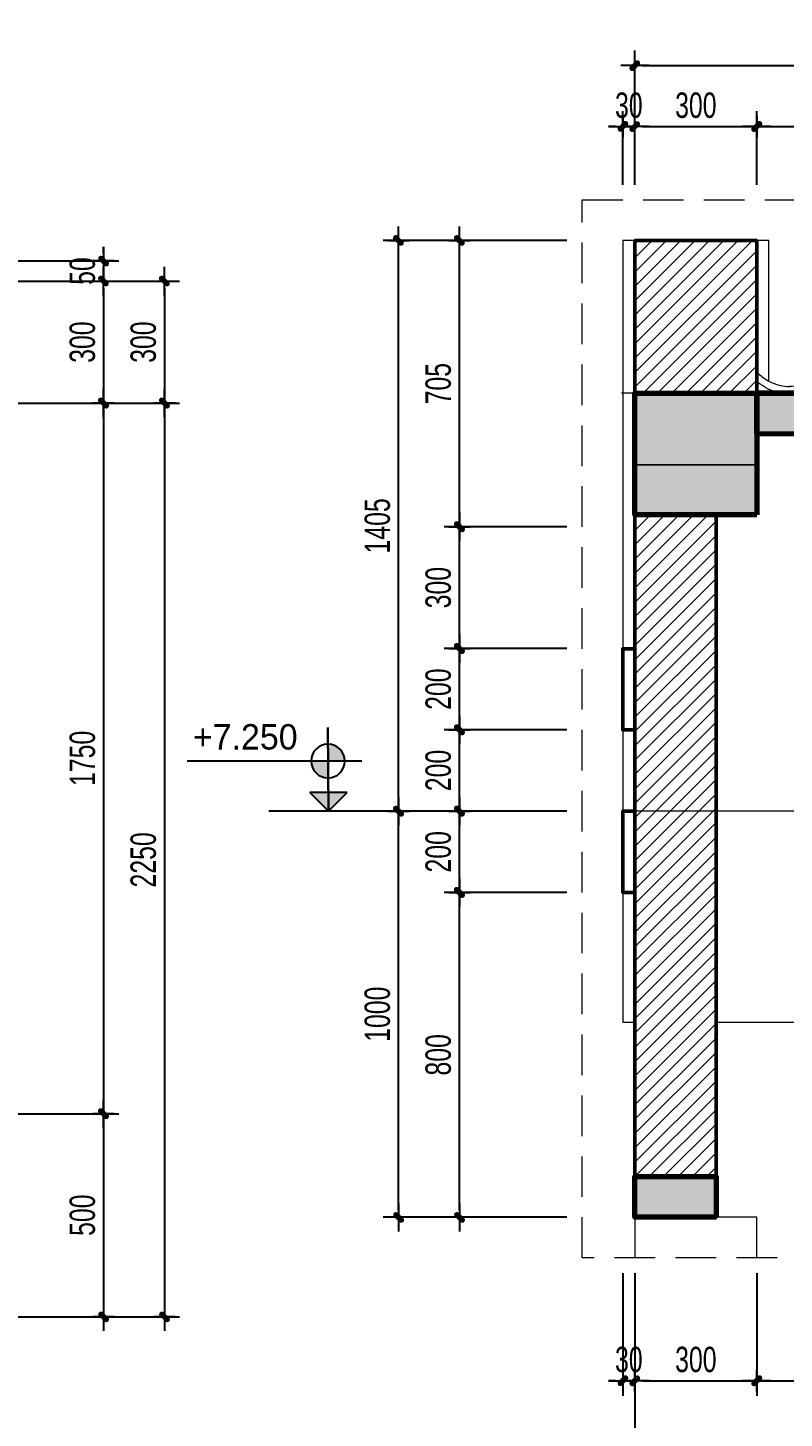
# Model space of a CAD drawing. Header units: inches. Extents: x 88947 to 296847, y 35049 to 161062.
# Drawn here: x 273914 to 275777, y 131593 to 135017 of the extents above; entities that cross this region are included whole.
import ezdxf
from ezdxf.xclip import XClip

# ---------------------------------------------------------------- set-up
doc = ezdxf.new("R2010")
doc.units = ezdxf.units.IN
doc.header["$MEASUREMENT"] = 0
doc.header["$XCLIPFRAME"] = 0
doc.header["$PDMODE"] = 1
for name, pattern in [('ACAD_ISO03W100', [30, 12, -18]), ('CENTER', [50.8, 31.75, -6.35, 6.35, -6.35]), ('DASHED', [0.75, 0.5, -0.25])]:
    doc.linetypes.add(name, pattern=pattern)
for name, color, linetype, lineweight in [('A-Dims', 145, 'Continuous', 25), ('DIM', 7, 'Continuous', 25), ('HACTH', 8, 'Continuous', 5), ('KHUNG 1', 6, 'Continuous', 70), ('KHUNG 2', 144, 'Continuous', 18), ('THAY', 3, 'Continuous', 18), ('TRUC', 252, 'ACAD_ISO03W100', 13), ('TUONG', 4, 'Continuous', 50)]:
    doc.layers.add(name, color=color, linetype=linetype, lineweight=lineweight)
doc.styles.add('FRANKO', font='VFRANKO.TTF')
doc.styles.add('TEXT', font='VHELVCN.TTF')
doc.styles.add('VNI-HELVE-CONDENSE', font='VNARIAL.TTF', dxfattribs={"width": 0.7})
doc.dimstyles.new('TAS-50', dxfattribs={"dimscale": 25, "dimtxt": 2.5, "dimasz": 0.7, "dimexe": 1.5, "dimexo": 1.5, "dimgap": 0.8, "dimtad": 1, "dimdec": 0, "dimzin": 3, "dimdsep": 46, "dimtxsty": 'VNI-HELVE-CONDENSE', "dimblk": 'TICK', "dimcen": 2.5, "dimclrt": 71, "dimazin": 2, "dimtfac": 0.75, "dimtdec": 0, "dimtix": 1, "dimtmove": 2, "dimatfit": 2, "dimldrblk": 'TICK123', "dimfxl": 1.5, "dimtolj": 1, "dimtzin": 0, "dimarcsym": 0})

# ---------------------------------------------------------------- blocks, each defined once
blk = doc.blocks.new('TICK')
at = {"layer": 'A-Dims', "color": 1}
for p, q in [((-2, 0), (2, 0)), ((0, 1.5), (0, -1.5))]:
    blk.add_line(p, q, dxfattribs=at)
at = {"layer": 'A-Dims', "color": 1, "const_width": 0.788}
blk.add_lwpolyline([(-0.33, -0.35), (0.38, 0.38)], dxfattribs=at)
at = {"layer": 'A-Dims', "color": 1, "const_width": 0.394}
for points in [[(0.24, 0.52, -0.414214), (0.52, 0.52, -1)], [(0.52, 0.52, -0.414214), (0.52, 0.24, -1)], [(-0.47, -0.21, 0.414214), (-0.47, -0.49, 1)], [(-0.47, -0.49, 0.414214), (-0.19, -0.49, 1)]]:
    blk.add_lwpolyline(points, format="xyb", dxfattribs=at)
blk = doc.blocks.new('*D2090')
at = {"layer": 'Defpoints', "color": 0}
for p in [(273813.6, 134442.6), (273813.6, 134392.6), (274100.7, 134392.6)]:
    blk.add_point(p, dxfattribs=at)
at = {"layer": 'DIM', "color": 0, "lineweight": -2}
for p, q in [((274100.7, 134460.1), (274100.7, 134477.6)), ((273851.1, 134442.6), (274138.2, 134442.6)), ((274100.7, 134442.6), (274100.7, 134392.6)), ((273851.1, 134392.6), (274138.2, 134392.6)), ((274100.7, 134375.1), (274100.7, 134357.6))]:
    blk.add_line(p, q, dxfattribs=at)
at = {"layer": 'DIM', "color": 0, "lineweight": -2, "xscale": 17.5, "yscale": 17.5, "zscale": 17.5}
for p, rotation in [((274100.7, 134442.6), 270), ((274100.7, 134392.6), 90)]:
    blk.add_blockref('TICK', p, dxfattribs=dict(at, rotation=rotation))
at = {"layer": 'DIM', "color": 71, "insert": (274048.8, 134417.6), "char_height": 62.5, "attachment_point": 5, "rotation": 90, "style": 'VNI-HELVE-CONDENSE'}
blk.add_mtext('\\A1;50', dxfattribs=at)
blk = doc.blocks.new('TICK123')
at = {"layer": 'A-Dims', "color": 1}
blk.add_lwpolyline([(0.05, 0, 0, 0.84, 0), (-2.11, 0, 8.4, 8.4, 0)], format="xyseb", dxfattribs=at)
blk = doc.blocks.new('*D2091')
at = {"layer": 'Defpoints', "color": 0}
for p in [(273813.6, 134392.6), (273813.6, 134092.6), (274100.7, 134092.6)]:
    blk.add_point(p, dxfattribs=at)
at = {"layer": 'DIM', "color": 0, "lineweight": -2}
for p, q in [((273851.1, 134392.6), (274138.2, 134392.6)), ((274100.7, 134375.1), (274100.7, 134110.1)), ((273851.1, 134092.6), (274138.2, 134092.6))]:
    blk.add_line(p, q, dxfattribs=at)
at = {"layer": 'DIM', "color": 0, "lineweight": -2, "xscale": 17.5, "yscale": 17.5, "zscale": 17.5}
for p, rotation in [((274100.7, 134392.6), 90), ((274100.7, 134092.6), 270)]:
    blk.add_blockref('TICK', p, dxfattribs=dict(at, rotation=rotation))
at = {"layer": 'DIM', "color": 71, "insert": (274048.8, 134242.6), "char_height": 62.5, "attachment_point": 5, "rotation": 90, "style": 'VNI-HELVE-CONDENSE'}
blk.add_mtext('\\A1;300', dxfattribs=at)
blk = doc.blocks.new('*D2092')
at = {"layer": 'Defpoints', "color": 0}
for p in [(273813.6, 134092.6), (273813.6, 132342.6), (274100.7, 132342.6)]:
    blk.add_point(p, dxfattribs=at)
at = {"layer": 'DIM', "color": 0, "lineweight": -2}
for p, q in [((273851.1, 134092.6), (274138.2, 134092.6)), ((274100.7, 134075.1), (274100.7, 132360.1)), ((273851.1, 132342.6), (274138.2, 132342.6))]:
    blk.add_line(p, q, dxfattribs=at)
at = {"layer": 'DIM', "color": 0, "lineweight": -2, "xscale": 17.5, "yscale": 17.5, "zscale": 17.5}
for p, rotation in [((274100.7, 134092.6), 90), ((274100.7, 132342.6), 270)]:
    blk.add_blockref('TICK', p, dxfattribs=dict(at, rotation=rotation))
at = {"layer": 'DIM', "color": 71, "insert": (274048.8, 133217.6), "char_height": 62.5, "attachment_point": 5, "rotation": 90, "style": 'VNI-HELVE-CONDENSE'}
blk.add_mtext('\\A1;1750', dxfattribs=at)
blk = doc.blocks.new('*D2093')
at = {"layer": 'Defpoints', "color": 0}
for p in [(273813.6, 132342.6), (273813.6, 131842.6), (274100.7, 131842.6)]:
    blk.add_point(p, dxfattribs=at)
at = {"layer": 'DIM', "color": 0, "lineweight": -2}
for p, q in [((273851.1, 132342.6), (274138.2, 132342.6)), ((274100.7, 132325.1), (274100.7, 131860.1)), ((273851.1, 131842.6), (274138.2, 131842.6))]:
    blk.add_line(p, q, dxfattribs=at)
at = {"layer": 'DIM', "color": 0, "lineweight": -2, "xscale": 17.5, "yscale": 17.5, "zscale": 17.5}
for p, rotation in [((274100.7, 132342.6), 90), ((274100.7, 131842.6), 270)]:
    blk.add_blockref('TICK', p, dxfattribs=dict(at, rotation=rotation))
at = {"layer": 'DIM', "color": 71, "insert": (274048.8, 132092.6), "char_height": 62.5, "attachment_point": 5, "rotation": 90, "style": 'VNI-HELVE-CONDENSE'}
blk.add_mtext('\\A1;500', dxfattribs=at)
blk = doc.blocks.new('*D2094')
at = {"layer": 'Defpoints', "color": 0}
for p in [(273813.6, 134392.6), (273813.6, 134092.6), (274250.7, 134092.6)]:
    blk.add_point(p, dxfattribs=at)
at = {"layer": 'DIM', "color": 0, "lineweight": -2}
for p, q in [((273851.1, 134392.6), (274288.2, 134392.6)), ((274250.7, 134375.1), (274250.7, 134110.1)), ((273851.1, 134092.6), (274288.2, 134092.6))]:
    blk.add_line(p, q, dxfattribs=at)
at = {"layer": 'DIM', "color": 0, "lineweight": -2, "xscale": 17.5, "yscale": 17.5, "zscale": 17.5}
for p, rotation in [((274250.7, 134392.6), 90), ((274250.7, 134092.6), 270)]:
    blk.add_blockref('TICK', p, dxfattribs=dict(at, rotation=rotation))
at = {"layer": 'DIM', "color": 71, "insert": (274198.8, 134242.6), "char_height": 62.5, "attachment_point": 5, "rotation": 90, "style": 'VNI-HELVE-CONDENSE'}
blk.add_mtext('\\A1;300', dxfattribs=at)
blk = doc.blocks.new('*D2095')
at = {"layer": 'Defpoints', "color": 0}
for p in [(273813.6, 134092.6), (273813.6, 131842.6), (274250.7, 131842.6)]:
    blk.add_point(p, dxfattribs=at)
at = {"layer": 'DIM', "color": 0, "lineweight": -2}
for p, q in [((273851.1, 134092.6), (274288.2, 134092.6)), ((274250.7, 134075.1), (274250.7, 131860.1)), ((273851.1, 131842.6), (274288.2, 131842.6))]:
    blk.add_line(p, q, dxfattribs=at)
at = {"layer": 'DIM', "color": 0, "lineweight": -2, "xscale": 17.5, "yscale": 17.5, "zscale": 17.5}
for p, rotation in [((274250.7, 134092.6), 90), ((274250.7, 131842.6), 270)]:
    blk.add_blockref('TICK', p, dxfattribs=dict(at, rotation=rotation))
at = {"layer": 'DIM', "color": 71, "insert": (274198.8, 132967.6), "char_height": 62.5, "attachment_point": 5, "rotation": 90, "style": 'VNI-HELVE-CONDENSE'}
blk.add_mtext('\\A1;2250', dxfattribs=at)
blk = doc.blocks.new('A$C688775B1')
h = blk.add_hatch(color=256)
h.paths.add_polyline_path([(332.2, 278.2), (332.2, 371.7, 0.414214), (238.7, 278.2)])
h.paths.add_polyline_path([(332.2, 278.2), (332.2, 184.7, 0.414214), (425.7, 278.2)])
h = blk.add_hatch(color=256)
h.paths.add_polyline_path([(433.6, 103.9), (329.8, 103.9), (329.8, 0)])
h.paths.add_polyline_path([(329.8, 103.9), (225.9, 103.9), (329.8, 0)])
for p, q in [((332.2, 465.2), (329.8, 0)), ((329.8, 0), (332.2, 465.2)), ((145.2, 278.2), (1113.8, 278.2)), ((329.8, 0), (225.9, 103.9)), ((225.9, 103.9), (433.6, 103.9)), ((329.8, 0), (433.6, 103.9)), ((0, 0), (659.5, 0))]:
    blk.add_line(p, q)
blk.add_circle((332.2, 278.2), 93.5)
at = {"style": 'TEXT'}
blk.add_attdef('CAO ÑOÄ', (473.8, 342), '', height=170, dxfattribs=at)
blk = doc.blocks.new('*D2155')
at = {"layer": 'Defpoints', "color": 0}
for p in [(275379.2, 131987.5), (275409.2, 131987.5), (275409.2, 131684.9)]:
    blk.add_point(p, dxfattribs=at)
at = {"layer": 'DIM', "color": 0, "lineweight": -2}
for p, q in [((275379.2, 131950), (275379.2, 131647.4)), ((275409.2, 131950), (275409.2, 131647.4)), ((275361.7, 131684.9), (275344.2, 131684.9)), ((275379.2, 131684.9), (275409.2, 131684.9)), ((275426.7, 131684.9), (275444.2, 131684.9))]:
    blk.add_line(p, q, dxfattribs=at)
at = {"layer": 'DIM', "color": 0, "lineweight": -2, "xscale": 17.5, "yscale": 17.5, "zscale": 17.5}
blk.add_blockref('TICK', (275379.2, 131684.9), dxfattribs=at)
at = {"layer": 'DIM', "color": 0, "lineweight": -2, "xscale": 17.5, "yscale": 17.5, "zscale": 17.5, "rotation": 180}
blk.add_blockref('TICK', (275409.2, 131684.9), dxfattribs=at)
at = {"layer": 'DIM', "color": 71, "insert": (275394.2, 131736.9), "char_height": 62.5, "attachment_point": 5, "style": 'VNI-HELVE-CONDENSE'}
blk.add_mtext('\\A1;30', dxfattribs=at)
blk = doc.blocks.new('*D2156')
at = {"layer": 'Defpoints', "color": 0}
for p in [(275409.2, 131987.5), (275709.2, 131987.5), (275709.2, 131684.9)]:
    blk.add_point(p, dxfattribs=at)
at = {"layer": 'DIM', "color": 0, "lineweight": -2}
for p, q in [((275409.2, 131950), (275409.2, 131647.4)), ((275709.2, 131950), (275709.2, 131647.4)), ((275426.7, 131684.9), (275691.7, 131684.9))]:
    blk.add_line(p, q, dxfattribs=at)
at = {"layer": 'DIM', "color": 0, "lineweight": -2, "xscale": 17.5, "yscale": 17.5, "zscale": 17.5, "rotation": 180}
blk.add_blockref('TICK', (275409.2, 131684.9), dxfattribs=at)
at = {"layer": 'DIM', "color": 0, "lineweight": -2, "xscale": 17.5, "yscale": 17.5, "zscale": 17.5}
blk.add_blockref('TICK', (275709.2, 131684.9), dxfattribs=at)
at = {"layer": 'DIM', "color": 71, "insert": (275559.2, 131736.9), "char_height": 62.5, "attachment_point": 5, "style": 'VNI-HELVE-CONDENSE'}
blk.add_mtext('\\A1;300', dxfattribs=at)
blk = doc.blocks.new('*D2157')
at = {"layer": 'Defpoints', "color": 0}
for p in [(275709.2, 131987.5), (277359.2, 131987.5), (277359.2, 131684.9)]:
    blk.add_point(p, dxfattribs=at)
at = {"layer": 'DIM', "color": 0, "lineweight": -2}
for p, q in [((275709.2, 131950), (275709.2, 131647.4)), ((277359.2, 131950), (277359.2, 131647.4)), ((275726.7, 131684.9), (277341.7, 131684.9))]:
    blk.add_line(p, q, dxfattribs=at)
at = {"layer": 'DIM', "color": 0, "lineweight": -2, "xscale": 17.5, "yscale": 17.5, "zscale": 17.5, "rotation": 180}
blk.add_blockref('TICK', (275709.2, 131684.9), dxfattribs=at)
at = {"layer": 'DIM', "color": 0, "lineweight": -2, "xscale": 17.5, "yscale": 17.5, "zscale": 17.5}
blk.add_blockref('TICK', (277359.2, 131684.9), dxfattribs=at)
at = {"layer": 'DIM', "color": 71, "insert": (276534.2, 131736.8), "char_height": 62.5, "attachment_point": 5, "style": 'VNI-HELVE-CONDENSE'}
blk.add_mtext('\\A1;1650', dxfattribs=at)
blk = doc.blocks.new('*D2161')
at = {"layer": 'Defpoints', "color": 0}
for p in [(275409.2, 131987.5), (277359.2, 131987.5), (275409.2, 131534.9)]:
    blk.add_point(p, dxfattribs=at)
at = {"layer": 'DIM', "color": 0, "lineweight": -2}
for p, q in [((275409.2, 131950), (275409.2, 131497.4)), ((277359.2, 131950), (277359.2, 131497.4)), ((277341.7, 131534.9), (275426.7, 131534.9))]:
    blk.add_line(p, q, dxfattribs=at)
at = {"layer": 'DIM', "color": 0, "lineweight": -2, "xscale": 17.5, "yscale": 17.5, "zscale": 17.5, "rotation": 180}
blk.add_blockref('TICK', (275409.2, 131534.9), dxfattribs=at)
at = {"layer": 'DIM', "color": 0, "lineweight": -2, "xscale": 17.5, "yscale": 17.5, "zscale": 17.5}
blk.add_blockref('TICK', (277359.2, 131534.9), dxfattribs=at)
at = {"layer": 'DIM', "color": 71, "insert": (276384.2, 131586.8), "char_height": 62.5, "attachment_point": 5, "style": 'VNI-HELVE-CONDENSE'}
blk.add_mtext('\\A1;1950', dxfattribs=at)
blk = doc.blocks.new('*D2163')
at = {"layer": 'Defpoints', "color": 0}
for p in [(275409.2, 134773.6), (275379.2, 134592.6), (275409.2, 134592.6)]:
    blk.add_point(p, dxfattribs=at)
at = {"layer": 'DIM', "color": 0, "lineweight": -2}
for p, q in [((275379.2, 134630.1), (275379.2, 134811.1)), ((275409.2, 134630.1), (275409.2, 134811.1)), ((275361.7, 134773.6), (275344.2, 134773.6)), ((275379.2, 134773.6), (275409.2, 134773.6)), ((275426.7, 134773.6), (275444.2, 134773.6))]:
    blk.add_line(p, q, dxfattribs=at)
at = {"layer": 'DIM', "color": 0, "lineweight": -2, "xscale": 17.5, "yscale": 17.5, "zscale": 17.5}
blk.add_blockref('TICK', (275379.2, 134773.6), dxfattribs=at)
at = {"layer": 'DIM', "color": 0, "lineweight": -2, "xscale": 17.5, "yscale": 17.5, "zscale": 17.5, "rotation": 180}
blk.add_blockref('TICK', (275409.2, 134773.6), dxfattribs=at)
at = {"layer": 'DIM', "color": 71, "insert": (275394.2, 134825.6), "char_height": 62.5, "attachment_point": 5, "style": 'VNI-HELVE-CONDENSE'}
blk.add_mtext('\\A1;30', dxfattribs=at)
blk = doc.blocks.new('*D2164')
at = {"layer": 'Defpoints', "color": 0}
for p in [(275709.2, 134773.6), (275409.2, 134592.6), (275709.2, 134592.6)]:
    blk.add_point(p, dxfattribs=at)
at = {"layer": 'DIM', "color": 0, "lineweight": -2}
for p, q in [((275409.2, 134630.1), (275409.2, 134811.1)), ((275709.2, 134630.1), (275709.2, 134811.1)), ((275426.7, 134773.6), (275691.7, 134773.6))]:
    blk.add_line(p, q, dxfattribs=at)
at = {"layer": 'DIM', "color": 0, "lineweight": -2, "xscale": 17.5, "yscale": 17.5, "zscale": 17.5, "rotation": 180}
blk.add_blockref('TICK', (275409.2, 134773.6), dxfattribs=at)
at = {"layer": 'DIM', "color": 0, "lineweight": -2, "xscale": 17.5, "yscale": 17.5, "zscale": 17.5}
blk.add_blockref('TICK', (275709.2, 134773.6), dxfattribs=at)
at = {"layer": 'DIM', "color": 71, "insert": (275559.2, 134825.6), "char_height": 62.5, "attachment_point": 5, "style": 'VNI-HELVE-CONDENSE'}
blk.add_mtext('\\A1;300', dxfattribs=at)
blk = doc.blocks.new('*D2165')
at = {"layer": 'Defpoints', "color": 0}
for p in [(278758.8, 134773.6), (275709.2, 134592.6), (278758.8, 134592.6)]:
    blk.add_point(p, dxfattribs=at)
at = {"layer": 'DIM', "color": 0, "lineweight": -2}
for p, q in [((275709.2, 134630.1), (275709.2, 134811.1)), ((278758.8, 134630.1), (278758.8, 134811.1)), ((275726.7, 134773.6), (278741.3, 134773.6))]:
    blk.add_line(p, q, dxfattribs=at)
at = {"layer": 'DIM', "color": 0, "lineweight": -2, "xscale": 17.5, "yscale": 17.5, "zscale": 17.5, "rotation": 180}
blk.add_blockref('TICK', (275709.2, 134773.6), dxfattribs=at)
at = {"layer": 'DIM', "color": 0, "lineweight": -2, "xscale": 17.5, "yscale": 17.5, "zscale": 17.5}
blk.add_blockref('TICK', (278758.8, 134773.6), dxfattribs=at)
at = {"layer": 'DIM', "color": 71, "insert": (277234, 134825.6), "char_height": 62.5, "attachment_point": 5, "style": 'VNI-HELVE-CONDENSE'}
blk.add_mtext('\\A1;3050', dxfattribs=at)
blk = doc.blocks.new('*D2169')
at = {"layer": 'Defpoints', "color": 0}
for p in [(278758.8, 134923.6), (275409.2, 134742.6), (278758.8, 134592.6)]:
    blk.add_point(p, dxfattribs=at)
at = {"layer": 'DIM', "color": 0, "lineweight": -2}
for p, q in [((275409.2, 134780.1), (275409.2, 134961.1)), ((278758.8, 134630.1), (278758.8, 134961.1)), ((275426.7, 134923.6), (278741.3, 134923.6))]:
    blk.add_line(p, q, dxfattribs=at)
at = {"layer": 'DIM', "color": 0, "lineweight": -2, "xscale": 17.5, "yscale": 17.5, "zscale": 17.5, "rotation": 180}
blk.add_blockref('TICK', (275409.2, 134923.6), dxfattribs=at)
at = {"layer": 'DIM', "color": 0, "lineweight": -2, "xscale": 17.5, "yscale": 17.5, "zscale": 17.5}
blk.add_blockref('TICK', (278758.8, 134923.6), dxfattribs=at)
at = {"layer": 'DIM', "color": 71, "insert": (277084, 134975.6), "char_height": 62.5, "attachment_point": 5, "style": 'VNI-HELVE-CONDENSE'}
blk.add_mtext('\\A1;3350', dxfattribs=at)
blk = doc.blocks.new('*D2185')
at = {"layer": 'Defpoints', "color": 0}
for p in [(274977, 132887.5), (275279.2, 132887.5), (275279.2, 132087.5)]:
    blk.add_point(p, dxfattribs=at)
at = {"layer": 'DIM', "color": 0, "lineweight": -2}
for p, q in [((275241.7, 132887.5), (274939.5, 132887.5)), ((274977, 132105), (274977, 132870)), ((275241.7, 132087.5), (274939.5, 132087.5))]:
    blk.add_line(p, q, dxfattribs=at)
at = {"layer": 'DIM', "color": 0, "lineweight": -2, "xscale": 17.5, "yscale": 17.5, "zscale": 17.5}
for p, rotation in [((274977, 132887.5), 90), ((274977, 132087.5), 270)]:
    blk.add_blockref('TICK', p, dxfattribs=dict(at, rotation=rotation))
at = {"layer": 'DIM', "color": 71, "insert": (274925.1, 132487.5), "char_height": 62.5, "attachment_point": 5, "rotation": 90, "style": 'VNI-HELVE-CONDENSE'}
blk.add_mtext('\\A1;800', dxfattribs=at)
blk = doc.blocks.new('*D2186')
at = {"layer": 'Defpoints', "color": 0}
for p in [(274977, 133087.5), (275279.2, 133087.5), (275279.2, 132887.5)]:
    blk.add_point(p, dxfattribs=at)
at = {"layer": 'DIM', "color": 0, "lineweight": -2}
for p, q in [((275241.7, 133087.5), (274939.5, 133087.5)), ((274977, 132905), (274977, 133070)), ((275241.7, 132887.5), (274939.5, 132887.5))]:
    blk.add_line(p, q, dxfattribs=at)
at = {"layer": 'DIM', "color": 0, "lineweight": -2, "xscale": 17.5, "yscale": 17.5, "zscale": 17.5}
for p, rotation in [((274977, 133087.5), 90), ((274977, 132887.5), 270)]:
    blk.add_blockref('TICK', p, dxfattribs=dict(at, rotation=rotation))
at = {"layer": 'DIM', "color": 71, "insert": (274925.1, 132987.5), "char_height": 62.5, "attachment_point": 5, "rotation": 90, "style": 'VNI-HELVE-CONDENSE'}
blk.add_mtext('\\A1;200', dxfattribs=at)
blk = doc.blocks.new('*D2187')
at = {"layer": 'Defpoints', "color": 0}
for p in [(274977, 133288), (275279.2, 133288), (275279.2, 133087.5)]:
    blk.add_point(p, dxfattribs=at)
at = {"layer": 'DIM', "color": 0, "lineweight": -2}
for p, q in [((275241.7, 133288), (274939.5, 133288)), ((274977, 133105), (274977, 133270.5)), ((275241.7, 133087.5), (274939.5, 133087.5))]:
    blk.add_line(p, q, dxfattribs=at)
at = {"layer": 'DIM', "color": 0, "lineweight": -2, "xscale": 17.5, "yscale": 17.5, "zscale": 17.5}
for p, rotation in [((274977, 133288), 90), ((274977, 133087.5), 270)]:
    blk.add_blockref('TICK', p, dxfattribs=dict(at, rotation=rotation))
at = {"layer": 'DIM', "color": 71, "insert": (274925.1, 133187.7), "char_height": 62.5, "attachment_point": 5, "rotation": 90, "style": 'VNI-HELVE-CONDENSE'}
blk.add_mtext('\\A1;200', dxfattribs=at)
blk = doc.blocks.new('*D2188')
at = {"layer": 'Defpoints', "color": 0}
for p in [(274977, 133488), (275279.2, 133488), (275279.2, 133288)]:
    blk.add_point(p, dxfattribs=at)
at = {"layer": 'DIM', "color": 0, "lineweight": -2}
for p, q in [((275241.7, 133488), (274939.5, 133488)), ((274977, 133305.5), (274977, 133470.5)), ((275241.7, 133288), (274939.5, 133288))]:
    blk.add_line(p, q, dxfattribs=at)
at = {"layer": 'DIM', "color": 0, "lineweight": -2, "xscale": 17.5, "yscale": 17.5, "zscale": 17.5}
for p, rotation in [((274977, 133488), 90), ((274977, 133288), 270)]:
    blk.add_blockref('TICK', p, dxfattribs=dict(at, rotation=rotation))
at = {"layer": 'DIM', "color": 71, "insert": (274925.1, 133388), "char_height": 62.5, "attachment_point": 5, "rotation": 90, "style": 'VNI-HELVE-CONDENSE'}
blk.add_mtext('\\A1;200', dxfattribs=at)
blk = doc.blocks.new('*D2189')
at = {"layer": 'Defpoints', "color": 0}
for p in [(274977, 133788), (275279.2, 133788), (275279.2, 133488)]:
    blk.add_point(p, dxfattribs=at)
at = {"layer": 'DIM', "color": 0, "lineweight": -2}
for p, q in [((275241.7, 133788), (274939.5, 133788)), ((274977, 133505.5), (274977, 133770.5)), ((275241.7, 133488), (274939.5, 133488))]:
    blk.add_line(p, q, dxfattribs=at)
at = {"layer": 'DIM', "color": 0, "lineweight": -2, "xscale": 17.5, "yscale": 17.5, "zscale": 17.5}
for p, rotation in [((274977, 133788), 90), ((274977, 133488), 270)]:
    blk.add_blockref('TICK', p, dxfattribs=dict(at, rotation=rotation))
at = {"layer": 'DIM', "color": 71, "insert": (274925.1, 133638), "char_height": 62.5, "attachment_point": 5, "rotation": 90, "style": 'VNI-HELVE-CONDENSE'}
blk.add_mtext('\\A1;300', dxfattribs=at)
blk = doc.blocks.new('*D2190')
at = {"layer": 'Defpoints', "color": 0}
for p in [(274977, 134492.6), (275279.2, 134492.6), (275279.2, 133788)]:
    blk.add_point(p, dxfattribs=at)
at = {"layer": 'DIM', "color": 0, "lineweight": -2}
for p, q in [((275241.7, 134492.6), (274939.5, 134492.6)), ((274977, 133805.5), (274977, 134475.1)), ((275241.7, 133788), (274939.5, 133788))]:
    blk.add_line(p, q, dxfattribs=at)
at = {"layer": 'DIM', "color": 0, "lineweight": -2, "xscale": 17.5, "yscale": 17.5, "zscale": 17.5}
for p, rotation in [((274977, 134492.6), 90), ((274977, 133788), 270)]:
    blk.add_blockref('TICK', p, dxfattribs=dict(at, rotation=rotation))
at = {"layer": 'DIM', "color": 71, "insert": (274925.1, 134140.3), "char_height": 62.5, "attachment_point": 5, "rotation": 90, "style": 'VNI-HELVE-CONDENSE'}
blk.add_mtext('\\A1;705', dxfattribs=at)
blk = doc.blocks.new('*D2191')
at = {"layer": 'Defpoints', "color": 0}
for p in [(274827, 133087.5), (275279.2, 133087.5), (275279.2, 132087.5)]:
    blk.add_point(p, dxfattribs=at)
at = {"layer": 'DIM', "color": 0, "lineweight": -2}
for p, q in [((275241.7, 133087.5), (274789.5, 133087.5)), ((274827, 132105), (274827, 133070)), ((275241.7, 132087.5), (274789.5, 132087.5))]:
    blk.add_line(p, q, dxfattribs=at)
at = {"layer": 'DIM', "color": 0, "lineweight": -2, "xscale": 17.5, "yscale": 17.5, "zscale": 17.5}
for p, rotation in [((274827, 133087.5), 90), ((274827, 132087.5), 270)]:
    blk.add_blockref('TICK', p, dxfattribs=dict(at, rotation=rotation))
at = {"layer": 'DIM', "color": 71, "insert": (274775.1, 132587.5), "char_height": 62.5, "attachment_point": 5, "rotation": 90, "style": 'VNI-HELVE-CONDENSE'}
blk.add_mtext('\\A1;1000', dxfattribs=at)
blk = doc.blocks.new('*D2192')
at = {"layer": 'Defpoints', "color": 0}
for p in [(274827, 134492.6), (275279.2, 134492.6), (275279.2, 133087.5)]:
    blk.add_point(p, dxfattribs=at)
at = {"layer": 'DIM', "color": 0, "lineweight": -2}
for p, q in [((275241.7, 134492.6), (274789.5, 134492.6)), ((274827, 133105), (274827, 134475.1)), ((275241.7, 133087.5), (274789.5, 133087.5))]:
    blk.add_line(p, q, dxfattribs=at)
at = {"layer": 'DIM', "color": 0, "lineweight": -2, "xscale": 17.5, "yscale": 17.5, "zscale": 17.5}
for p, rotation in [((274827, 134492.6), 90), ((274827, 133087.5), 270)]:
    blk.add_blockref('TICK', p, dxfattribs=dict(at, rotation=rotation))
at = {"layer": 'DIM', "color": 71, "insert": (274775.1, 133790.1), "char_height": 62.5, "attachment_point": 5, "rotation": 90, "style": 'VNI-HELVE-CONDENSE'}
blk.add_mtext('\\A1;1405', dxfattribs=at)
blk = doc.blocks.new('A$C59765E67')
at = {"layer": 'THAY'}
for points in [[(-439, 178), (-473, 140), (-449, 118), (-479, 86)], [(439, 178), (473, 140), (449, 118), (479, 86)]]:
    blk.add_lwpolyline(points, dxfattribs=at)
for points in [[(-479, 86), (-333, -16), (-183, -74), (-40, -92)], [(-439, 178), (-293, 76), (-143, 18), (0, 0)], [(479, 86), (333, -16), (183, -74), (-40, -92)], [(439, 178), (293, 76), (143, 18), (0, 0)]]:
    blk.add_spline(points, degree=3, dxfattribs=at)
blk = doc.blocks.new('A$C45477D59')
at = {"layer": 'THAY', "yscale": 0.1744680851115845, "zscale": 0.174468085106383, "rotation": 180}
for p, xscale in [((199.7, 56), -0.1744680851043086), ((437.3, 56), 0.1744680851043086), ((674.8, 56), 0.1744680851043086), ((912.4, 56), -0.1744680851043086), ((1149.9, 56), -0.1744680851043086), ((1387.4, 56), 0.1744680851043086), ((1625, 56), -0.1744680851043086), ((1862.5, 56), 0.1744680851043086), ((2100.1, 56), 0.1744680851043086), ((2337.6, 56), -0.1744680851043086), ((2575.1, 56), -0.1744680851043086), ((2812.7, 56), -0.1744680851043086), ((3050.2, 56), 0.1744680851043086), ((3287.8, 56), -0.1744680851043086), ((3525.3, 56), 0.1744680851043086), ((3762.8, 56), 0.1744680851043086), ((4000.4, 56), -0.1744680851043086), ((4237.9, 56), 0.1744680851043086), ((4475.5, 56), 0.1744680851043086), ((4713, 56), -0.1744680851043086), ((4950.5, 56), 0.1744680851043086), ((5188.1, 56), -0.1744680851043086), ((5425.6, 56), 0.1744680851115845), ((5663.2, 56), -0.1744680851115845), ((5900.7, 56), 0.1744680851115845), ((6138.2, 56), -0.1744680851115845), ((6375.8, 56), -0.1744680851115845), ((6613.3, 56), 0.1744680851115845), ((6850.9, 56), -0.1744680851115845), ((7088.4, 56), -0.1744680851115845), ((7325.9, 56), 0.1744680851115845), ((7563.5, 56), -0.1744680851115845)]:
    blk.add_blockref('A$C59765E67', p, dxfattribs=dict(at, xscale=xscale))
at = {"layer": 'THAY'}
ref = blk.add_blockref('A$C59765E67', (7801, 56), dxfattribs=dict(at, xscale=0.1744680851115845, yscale=0.1744680851115845, zscale=0.174468085106383, rotation=180))
XClip(ref).set_block_clipping_path([(5.893354171, -233.7417731194), (2717.7883433633, 994.0127176896)])
at = {"layer": 'THAY', "yscale": 0.1744680851115845, "zscale": 0.174468085106383}
for p, xscale in [((81, 16.1), 0.1744680851043086), ((318.5, 16.1), -0.1744680851043086), ((556, 16.1), 0.1744680851043086), ((793.6, 16.1), -0.1744680851043086), ((1031.1, 16.1), -0.1744680851043086), ((1268.7, 16.1), 0.1744680851043086), ((1506.2, 16.1), -0.1744680851043086), ((1506.2, 16.1), 0.1744680851043086), ((1743.7, 16.1), -0.1744680851043086), ((1981.3, 16.1), 0.1744680851043086), ((2218.8, 16.1), 0.1744680851043086), ((2456.4, 16.1), -0.1744680851043086), ((2693.9, 16.1), -0.1744680851043086), ((2931.4, 16.1), 0.1744680851043086), ((3169, 16.1), 0.1744680851043086), ((3169, 16.1), -0.1744680851043086), ((3406.5, 16.1), -0.1744680851043086), ((3644.1, 16.1), 0.1744680851043086), ((3881.6, 16.1), -0.1744680851043086), ((3881.6, 16.1), 0.1744680851043086), ((4119.1, 16.1), -0.1744680851043086), ((4356.7, 16.1), 0.1744680851043086), ((4594.2, 16.1), -0.1744680851043086), ((4831.8, 16.1), 0.1744680851043086), ((5069.3, 16.1), 0.1744680851043086), ((5069.3, 16.1), -0.1744680851043086), ((5306.9, 16.1), -0.1744680851043086), ((5544.4, 16.1), -0.1744680851115845), ((5544.4, 16.1), 0.1744680851115845), ((5781.9, 16.1), -0.1744680851115845), ((6019.5, 16.1), 0.1744680851115845), ((6257, 16.1), -0.1744680851115845), ((6494.6, 16.1), 0.1744680851115845), ((6732.1, 16.1), 0.1744680851115845), ((6732.1, 16.1), -0.1744680851115845), ((6969.6, 16.1), -0.1744680851115845), ((7207.2, 16.1), 0.1744680851115845), ((7444.7, 16.1), -0.1744680851115845), ((7444.7, 16.1), 0.1744680851115845), ((7682.3, 16.1), -0.1744680851115845)]:
    blk.add_blockref('A$C59765E67', p, dxfattribs=dict(at, xscale=xscale))

msp = doc.modelspace()

# ---------------------------------------------------------------- hatches: boundary and pattern name
at = {"layer": 'HACTH'}
h = msp.add_hatch(dxfattribs=at)
h.set_pattern_fill('ANSI31', color=256, scale=200, style=0)
h.set_pattern_definition([(45, (275409.233, 132187.527), (-17.67767, 17.67767), [])])
h.paths.add_polyline_path([(275709.2, 134492.6), (275409.2, 134492.6), (275409.2, 134117), (275709.2, 134117), (275709.2, 134237.3)])
h.paths.add_polyline_path([(275609.2, 133087.5), (275609.2, 133817), (275409.2, 133817), (275409.2, 133087.5)])
h.paths.add_polyline_path([(275609.2, 132187.5), (275609.2, 133087.5), (275409.2, 133087.5), (275409.2, 132187.5)])

# ---------------------------------------------------------------- linework, layer by layer
at = {"layer": 'KHUNG 1'}
for points in [[(275709.2, 133817), (275409.2, 133817), (275409.2, 134117), (275709.2, 134117)], [(278763.6, 134015.3), (275709.2, 134017), (275709.2, 134117), (278759.2, 134117)], [(275609.3, 132087.5), (275409.3, 132087.5), (275409.3, 132187.5), (275609.3, 132187.5)]]:
    msp.add_lwpolyline(points, close=True, dxfattribs=at)
msp.add_lwpolyline([(278909.2, 134117), (275709.2, 134117)], dxfattribs=at)
for points in [[(275709.2, 134117), (275409.2, 134117), (275709.2, 133817), (275409.2, 133817)], [(278759.2, 134117), (275709.2, 134117), (278763.6, 134015.3), (275709.2, 134017)], [(275609.3, 132187.5), (275409.3, 132187.5), (275609.3, 132087.5), (275409.3, 132087.5)]]:
    msp.add_solid(points, dxfattribs=at)
at = {"layer": 'KHUNG 2', "linetype": 'DASHED', "ltscale": 200}
msp.add_lwpolyline([(275279.2, 134592.6), (279059.2, 134592.6), (279059.2, 131987.5), (275279.2, 131987.5)], close=True, dxfattribs=at)
at = {"layer": 'THAY'}
for points in [[(275739.2, 134146.3), (275739.2, 134492.6), (275379.2, 134492.6), (275379.2, 132568.1), (275409.2, 132568.1)], [(275709.2, 133940.8), (275709.2, 134492.6), (275409.2, 134492.6), (275409.2, 133940.8)], [(275709.2, 133940.8), (275409.2, 133940.8)], [(275409.2, 133940.8), (275709.2, 133940.8)], [(275409.2, 133940.8), (275709.2, 133940.8)], [(275379.2, 133287.5), (275379.2, 133087.5)], [(275609.2, 132568.1), (276509.2, 132568.1)], [(275709.2, 131987.5), (275709.3, 132087.5), (275409.3, 132087.5), (275409.2, 131987.5)]]:
    msp.add_lwpolyline(points, dxfattribs=at)
at = {"layer": 'TRUC', "linetype": 'CENTER', "ltscale": 20}
for points in [[(279059.2, 134117), (275279.2, 134117)], [(279059.2, 133087.5), (275279.2, 133087.5)]]:
    msp.add_lwpolyline(points, dxfattribs=at)
at = {"layer": 'TUONG'}
for points in [[(275709.2, 134117), (275409.2, 134117), (275409.2, 134492.6), (275709.2, 134492.6)], [(275409.2, 132087.5), (275609.2, 132087.5), (275609.2, 133817), (275409.2, 133817)]]:
    msp.add_lwpolyline(points, close=True, dxfattribs=at)
for points in [[(275409.2, 133487.5), (275379.2, 133487.5), (275379.2, 133287.5), (275409.2, 133287.5)], [(275409.2, 133087.5), (275379.2, 133087.5), (275379.2, 132887.5), (275409.2, 132887.5)]]:
    msp.add_lwpolyline(points, dxfattribs=at)

# ---------------------------------------------------------------- block references
at = {"layer": 'DIM'}
ref = msp.add_blockref('A$C688775B1', (274800.8, 133087.5), dxfattribs=dict(at, xscale=-0.443786982272286, yscale=0.4437869822431821, zscale=0.4437869822485207))
ref.add_attrib('CAO ÑOÄ', '+7.250', (274320.7, 133239.3), dxfattribs={"layer": '0', "height": 62.5, "style": 'FRANKO'})
at = {"layer": 'THAY'}
ref = msp.add_blockref('A$C45477D59', (275709.2, 134117), dxfattribs=at)
XClip(ref).set_block_clipping_path([(-0.000086377, -101.8436437034), (3249.999824122, 375.6368517003)])

# ---------------------------------------------------------------- dimensions: what is measured, and where the dimension line sits
at = {"layer": 'DIM'}
for base, p1, p2, picture, middle in [((278758.8, 134923.6), (275409.2, 134742.6), (278758.8, 134592.6), '*D2169', (277084, 134975.6)), ((275409.2, 134773.6), (275379.2, 134592.6), (275409.2, 134592.6), '*D2163', (275394.2, 134825.6)), ((275709.2, 134773.6), (275409.2, 134592.6), (275709.2, 134592.6), '*D2164', (275559.2, 134825.6)), ((278758.8, 134773.6), (275709.2, 134592.6), (278758.8, 134592.6), '*D2165', (277234, 134825.6)), ((275409.2, 131684.9), (275379.2, 131987.5), (275409.2, 131987.5), '*D2155', (275394.2, 131736.9)), ((275709.2, 131684.9), (275409.2, 131987.5), (275709.2, 131987.5), '*D2156', (275559.2, 131736.9)), ((275409.2, 131534.9), (277359.2, 131987.5), (275409.2, 131987.5), '*D2161', (276384.2, 131586.8)), ((277359.2, 131684.9), (275709.2, 131987.5), (277359.2, 131987.5), '*D2157', (276534.2, 131736.8))]:
    dim = msp.add_linear_dim(base=base, p1=p1, p2=p2, dimstyle='TAS-50', dxfattribs=at)
    dim.commit()
    dim.dimension.update_dxf_attribs({"geometry": picture, "text_midpoint": middle})
for base, p1, p2, picture, middle in [((274827, 134492.6), (275279.2, 133087.5), (275279.2, 134492.6), '*D2192', (274775.1, 133790.1)), ((274977, 134492.6), (275279.2, 133788), (275279.2, 134492.6), '*D2190', (274925.1, 134140.3)), ((274100.7, 134392.6), (273813.6, 134442.6), (273813.6, 134392.6), '*D2090', (274048.8, 134417.6)), ((274100.7, 134092.6), (273813.6, 134392.6), (273813.6, 134092.6), '*D2091', (274048.8, 134242.6)), ((274250.7, 134092.6), (273813.6, 134392.6), (273813.6, 134092.6), '*D2094', (274198.8, 134242.6)), ((274100.7, 132342.6), (273813.6, 134092.6), (273813.6, 132342.6), '*D2092', (274048.8, 133217.6)), ((274250.7, 131842.6), (273813.6, 134092.6), (273813.6, 131842.6), '*D2095', (274198.8, 132967.6)), ((274977, 133788), (275279.2, 133488), (275279.2, 133788), '*D2189', (274925.1, 133638)), ((274977, 133488), (275279.2, 133288), (275279.2, 133488), '*D2188', (274925.1, 133388)), ((274977.0239, 133287.9617), (275279.2333, 133087.5268), (275279.2333, 133287.9617), '*D2187', (274925.1345, 133187.7443)), ((274827, 133087.5), (275279.2, 132087.5), (275279.2, 133087.5), '*D2191', (274775.1, 132587.5)), ((274977, 133087.5), (275279.2, 132887.5), (275279.2, 133087.5), '*D2186', (274925.1, 132987.5)), ((274977, 132887.5), (275279.2, 132087.5), (275279.2, 132887.5), '*D2185', (274925.1, 132487.5)), ((274100.7, 131842.6), (273813.6, 132342.6), (273813.6, 131842.6), '*D2093', (274048.8, 132092.6))]:
    dim = msp.add_linear_dim(base=base, p1=p1, p2=p2, angle=90, dimstyle='TAS-50', dxfattribs=at)
    dim.commit()
    dim.dimension.update_dxf_attribs({"geometry": picture, "text_midpoint": middle})

doc.saveas('drawing.dxf')
